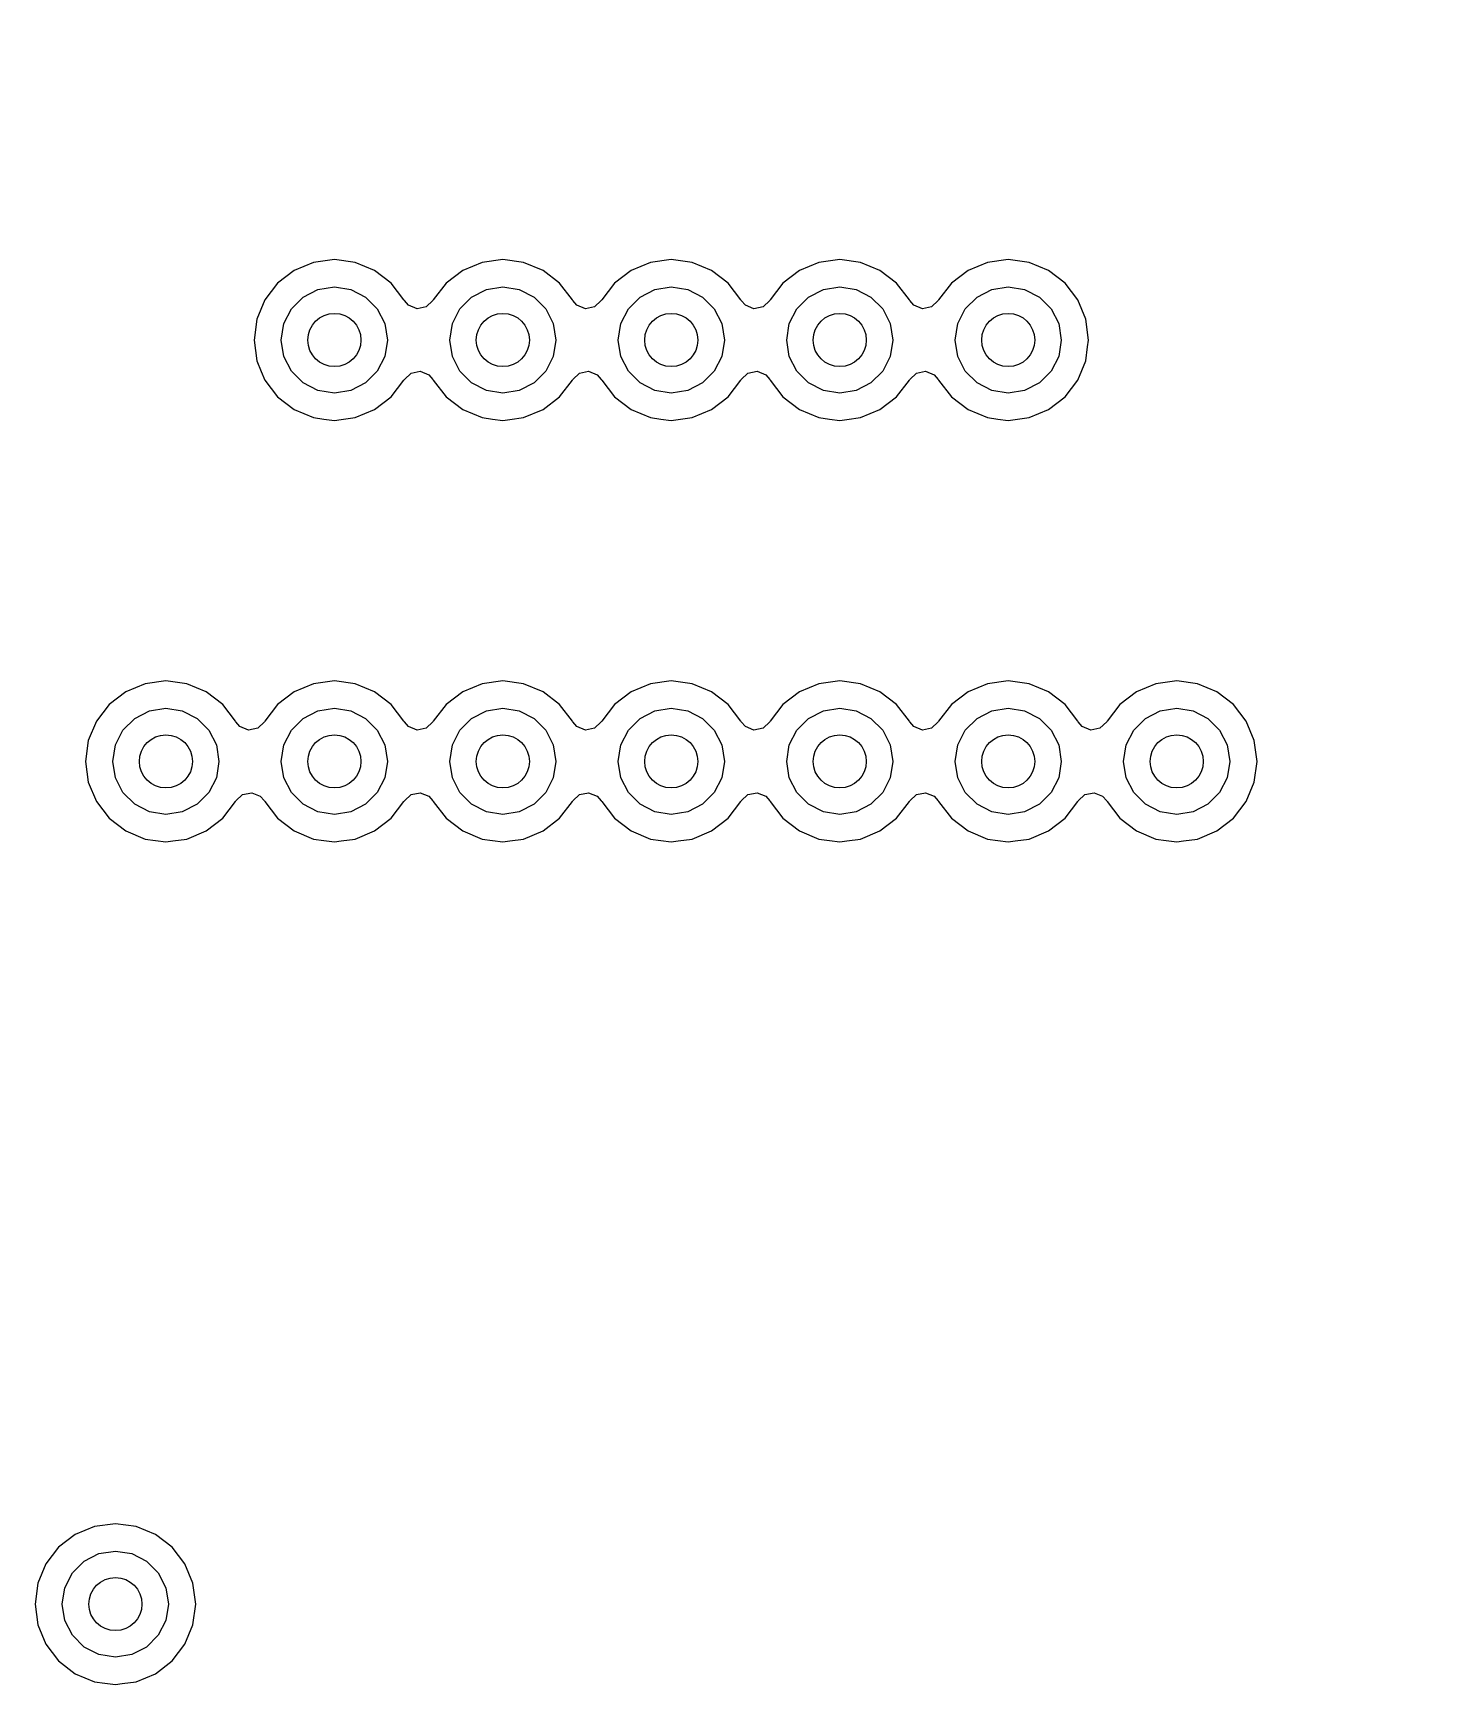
# Model space of a CAD drawing. Extents: x 116 to 183, y -128 to -37.6.
# Drawn here: x 138.44 to 148.98, y -63.24 to -50.77 of the extents above; entities that cross this region are included whole.
import ezdxf

# ---------------------------------------------------------------- set-up
doc = ezdxf.new("R2010")
doc.units = 0
doc.layers.add('BLACK', color=7, linetype='CONTINUOUS')

msp = doc.modelspace()

# ---------------------------------------------------------------- linework, layer by layer
at = {"layer": 'BLACK', "linetype": 'CONTINUOUS'}
for p, q in [((140.41316, -52.561463), (140.287718, -52.657718)), ((140.559237, -52.500956), (140.41316, -52.561463)), ((140.559239, -52.500955), (140.559237, -52.500956)), ((140.715999, -52.480318), (140.559239, -52.500955)), ((140.716001, -52.480318), (140.715999, -52.480318)), ((140.87276, -52.500955), (140.716001, -52.480318)), ((140.872762, -52.500956), (140.87276, -52.500955)), ((141.018841, -52.561464), (140.872762, -52.500956)), ((141.144282, -52.657718), (141.018841, -52.561464)), ((141.68316, -52.561463), (141.557718, -52.657718)), ((141.829237, -52.500956), (141.68316, -52.561463)), ((141.829239, -52.500955), (141.829237, -52.500956)), ((141.985999, -52.480318), (141.829239, -52.500955)), ((141.986001, -52.480318), (141.985999, -52.480318)), ((142.14276, -52.500955), (141.986001, -52.480318)), ((142.142762, -52.500956), (142.14276, -52.500955)), ((142.288841, -52.561464), (142.142762, -52.500956)), ((142.414282, -52.657718), (142.288841, -52.561464)), ((142.95316, -52.561463), (142.827718, -52.657718)), ((143.099237, -52.500956), (142.95316, -52.561463)), ((143.099239, -52.500955), (143.099237, -52.500956)), ((143.255999, -52.480318), (143.099239, -52.500955)), ((143.256001, -52.480318), (143.255999, -52.480318)), ((143.41276, -52.500955), (143.256001, -52.480318)), ((143.412762, -52.500956), (143.41276, -52.500955)), ((143.558841, -52.561464), (143.412762, -52.500956)), ((143.684282, -52.657718), (143.558841, -52.561464)), ((144.22316, -52.561463), (144.097718, -52.657718)), ((144.369237, -52.500956), (144.22316, -52.561463)), ((144.369239, -52.500955), (144.369237, -52.500956)), ((144.525999, -52.480318), (144.369239, -52.500955)), ((144.526001, -52.480318), (144.525999, -52.480318)), ((144.68276, -52.500955), (144.526001, -52.480318)), ((144.682762, -52.500956), (144.68276, -52.500955)), ((144.828841, -52.561464), (144.682762, -52.500956)), ((144.954282, -52.657718), (144.828841, -52.561464)), ((145.49316, -52.561463), (145.367718, -52.657718)), ((145.639237, -52.500956), (145.49316, -52.561463)), ((145.639239, -52.500955), (145.639237, -52.500956)), ((145.795999, -52.480318), (145.639239, -52.500955)), ((145.796001, -52.480318), (145.795999, -52.480318)), ((145.95276, -52.500955), (145.796001, -52.480318)), ((145.952762, -52.500956), (145.95276, -52.500955)), ((146.098841, -52.561464), (145.952762, -52.500956)), ((146.224282, -52.657718), (146.098841, -52.561464)), ((140.287718, -52.657718), (140.191463, -52.78316)), ((140.480886, -52.762393), (140.592393, -52.705577)), ((140.592393, -52.705577), (140.716, -52.686)), ((140.716, -52.686), (140.839607, -52.705577)), ((140.839607, -52.705577), (140.951114, -52.762393)), ((141.240536, -52.783159), (141.144282, -52.657718)), ((141.557718, -52.657718), (141.461458, -52.783166)), ((141.750886, -52.762393), (141.862393, -52.705577)), ((141.862393, -52.705577), (141.986, -52.686)), ((141.986, -52.686), (142.109607, -52.705577)), ((142.109607, -52.705577), (142.221114, -52.762393)), ((142.510536, -52.783159), (142.414282, -52.657718)), ((142.827718, -52.657718), (142.731458, -52.783166)), ((143.020886, -52.762393), (143.132393, -52.705577)), ((143.132393, -52.705577), (143.256, -52.686)), ((143.256, -52.686), (143.379607, -52.705577)), ((143.379607, -52.705577), (143.491114, -52.762393)), ((143.780536, -52.783159), (143.684282, -52.657718)), ((144.097718, -52.657718), (144.001458, -52.783166)), ((144.290886, -52.762393), (144.402393, -52.705577)), ((144.402393, -52.705577), (144.526, -52.686)), ((144.526, -52.686), (144.649607, -52.705577)), ((144.649607, -52.705577), (144.761114, -52.762393)), ((145.050536, -52.783159), (144.954282, -52.657718)), ((145.367718, -52.657718), (145.271458, -52.783166)), ((145.560886, -52.762393), (145.672393, -52.705577)), ((145.672393, -52.705577), (145.796, -52.686)), ((145.796, -52.686), (145.919607, -52.705577)), ((145.919607, -52.705577), (146.031114, -52.762393)), ((146.320536, -52.783159), (146.224282, -52.657718)), ((140.191463, -52.78316), (140.130956, -52.929237)), ((140.392393, -52.850886), (140.480886, -52.762393)), ((140.951114, -52.762393), (141.039607, -52.850886)), ((141.240541, -52.783166), (141.240536, -52.783159)), ((141.243613, -52.788487), (141.240541, -52.783166)), ((141.274349, -52.823959), (141.243613, -52.788487)), ((141.339214, -52.849927), (141.274349, -52.823959)), ((141.407821, -52.836703), (141.339214, -52.849927)), ((141.458387, -52.788487), (141.407821, -52.836703)), ((141.461458, -52.783166), (141.458387, -52.788487)), ((141.662393, -52.850886), (141.750886, -52.762393)), ((142.221114, -52.762393), (142.309607, -52.850886)), ((142.510541, -52.783166), (142.510536, -52.783159)), ((142.513613, -52.788487), (142.510541, -52.783166)), ((142.544349, -52.823959), (142.513613, -52.788487)), ((142.609214, -52.849927), (142.544349, -52.823959)), ((142.677821, -52.836703), (142.609214, -52.849927)), ((142.728387, -52.788487), (142.677821, -52.836703)), ((142.731458, -52.783166), (142.728387, -52.788487)), ((142.932393, -52.850886), (143.020886, -52.762393)), ((143.491114, -52.762393), (143.579607, -52.850886)), ((143.780541, -52.783166), (143.780536, -52.783159)), ((143.783613, -52.788487), (143.780541, -52.783166)), ((143.814349, -52.823959), (143.783613, -52.788487)), ((143.879214, -52.849927), (143.814349, -52.823959)), ((143.947821, -52.836703), (143.879214, -52.849927)), ((143.998387, -52.788487), (143.947821, -52.836703)), ((144.001458, -52.783166), (143.998387, -52.788487)), ((144.202393, -52.850886), (144.290886, -52.762393)), ((144.761114, -52.762393), (144.849607, -52.850886)), ((145.050541, -52.783166), (145.050536, -52.783159)), ((145.053613, -52.788487), (145.050541, -52.783166)), ((145.084349, -52.823959), (145.053613, -52.788487)), ((145.149214, -52.849927), (145.084349, -52.823959)), ((145.217821, -52.836703), (145.149214, -52.849927)), ((145.268387, -52.788487), (145.217821, -52.836703)), ((145.271458, -52.783166), (145.268387, -52.788487)), ((145.472393, -52.850886), (145.560886, -52.762393)), ((146.031114, -52.762393), (146.119607, -52.850886)), ((146.381044, -52.929238), (146.320536, -52.783159)), ((140.130955, -52.929239), (140.110318, -53.085998)), ((140.130956, -52.929237), (140.130955, -52.929239)), ((140.316, -53.086), (140.335577, -52.962393)), ((140.335577, -52.962393), (140.392393, -52.850886)), ((141.039607, -52.850886), (141.096423, -52.962393)), ((141.096423, -52.962393), (141.116, -53.086)), ((141.586, -53.086), (141.605577, -52.962393)), ((141.605577, -52.962393), (141.662393, -52.850886)), ((142.309607, -52.850886), (142.366423, -52.962393)), ((142.366423, -52.962393), (142.386, -53.086)), ((142.856, -53.086), (142.875577, -52.962393)), ((142.875577, -52.962393), (142.932393, -52.850886)), ((143.579607, -52.850886), (143.636423, -52.962393)), ((143.636423, -52.962393), (143.656, -53.086)), ((144.126, -53.086), (144.145577, -52.962393)), ((144.145577, -52.962393), (144.202393, -52.850886)), ((144.849607, -52.850886), (144.906423, -52.962393)), ((144.906423, -52.962393), (144.926, -53.086)), ((145.396, -53.086), (145.415577, -52.962393)), ((145.415577, -52.962393), (145.472393, -52.850886)), ((146.119607, -52.850886), (146.176423, -52.962393)), ((146.176423, -52.962393), (146.196, -53.086)), ((146.381044, -52.929239), (146.381044, -52.929238)), ((146.401682, -53.085998), (146.381044, -52.929239)), ((140.110318, -53.085998), (140.110318, -53.086001)), ((140.110318, -53.086001), (140.130955, -53.24276)), ((140.335577, -53.209607), (140.316, -53.086)), ((141.116, -53.086), (141.096423, -53.209607)), ((141.605577, -53.209607), (141.586, -53.086)), ((142.386, -53.086), (142.366423, -53.209607)), ((142.875577, -53.209607), (142.856, -53.086)), ((143.656, -53.086), (143.636423, -53.209607)), ((144.145577, -53.209607), (144.126, -53.086)), ((144.926, -53.086), (144.906423, -53.209607)), ((145.415577, -53.209607), (145.396, -53.086)), ((146.196, -53.086), (146.176423, -53.209607)), ((146.394926, -53.137317), (146.401682, -53.086001)), ((146.401682, -53.086001), (146.401682, -53.085998)), ((140.392393, -53.321114), (140.335577, -53.209607)), ((141.096423, -53.209607), (141.039607, -53.321114)), ((141.662393, -53.321114), (141.605577, -53.209607)), ((142.366423, -53.209607), (142.309607, -53.321114)), ((142.932393, -53.321114), (142.875577, -53.209607)), ((143.636423, -53.209607), (143.579607, -53.321114)), ((144.202393, -53.321114), (144.145577, -53.209607)), ((144.906423, -53.209607), (144.849607, -53.321114)), ((145.472393, -53.321114), (145.415577, -53.209607)), ((146.176423, -53.209607), (146.119607, -53.321114)), ((146.381044, -53.242762), (146.394926, -53.137317)), ((140.130955, -53.24276), (140.130956, -53.242762)), ((140.130956, -53.242762), (140.164383, -53.323463)), ((140.164383, -53.323463), (140.191464, -53.388841)), ((140.480886, -53.409607), (140.392393, -53.321114)), ((141.039607, -53.321114), (140.951114, -53.409607)), ((141.24361, -53.383515), (141.294175, -53.335298)), ((141.294175, -53.335298), (141.362782, -53.322072)), ((141.362782, -53.322072), (141.427648, -53.348037)), ((141.750886, -53.409607), (141.662393, -53.321114)), ((142.309607, -53.321114), (142.221114, -53.409607)), ((142.51361, -53.383515), (142.564175, -53.335298)), ((142.564175, -53.335298), (142.632782, -53.322072)), ((142.632782, -53.322072), (142.697648, -53.348037)), ((143.020886, -53.409607), (142.932393, -53.321114)), ((143.579607, -53.321114), (143.491114, -53.409607)), ((143.78361, -53.383515), (143.834175, -53.335298)), ((143.834175, -53.335298), (143.902782, -53.322072)), ((143.902782, -53.322072), (143.967648, -53.348037)), ((144.290886, -53.409607), (144.202393, -53.321114)), ((144.849607, -53.321114), (144.761114, -53.409607)), ((145.05361, -53.383515), (145.104175, -53.335298)), ((145.104175, -53.335298), (145.172782, -53.322072)), ((145.172782, -53.322072), (145.237648, -53.348037)), ((145.560886, -53.409607), (145.472393, -53.321114)), ((146.119607, -53.321114), (146.031114, -53.409607)), ((146.320536, -53.388841), (146.381044, -53.242762)), ((140.191464, -53.388841), (140.287718, -53.514282)), ((140.592393, -53.466423), (140.480886, -53.409607)), ((140.951114, -53.409607), (140.839607, -53.466423)), ((141.144282, -53.514282), (141.240536, -53.388841)), ((141.240536, -53.388841), (141.240541, -53.388828)), ((141.240541, -53.388828), (141.24361, -53.383515)), ((141.427648, -53.348037), (141.45839, -53.383515)), ((141.45839, -53.383515), (141.461461, -53.388834)), ((141.461461, -53.388834), (141.461464, -53.388841)), ((141.461464, -53.388841), (141.557718, -53.514282)), ((141.862393, -53.466423), (141.750886, -53.409607)), ((142.221114, -53.409607), (142.109607, -53.466423)), ((142.414282, -53.514282), (142.510536, -53.388841)), ((142.510536, -53.388841), (142.510541, -53.388828)), ((142.510541, -53.388828), (142.51361, -53.383515)), ((142.697648, -53.348037), (142.72839, -53.383515)), ((142.72839, -53.383515), (142.731461, -53.388834)), ((142.731461, -53.388834), (142.731464, -53.388841)), ((142.731464, -53.388841), (142.827718, -53.514282)), ((143.132393, -53.466423), (143.020886, -53.409607)), ((143.491114, -53.409607), (143.379607, -53.466423)), ((143.684282, -53.514282), (143.780536, -53.388841)), ((143.780536, -53.388841), (143.780541, -53.388828)), ((143.780541, -53.388828), (143.78361, -53.383515)), ((143.967648, -53.348037), (143.99839, -53.383515)), ((143.99839, -53.383515), (144.001461, -53.388834)), ((144.001461, -53.388834), (144.001464, -53.388841)), ((144.001464, -53.388841), (144.097718, -53.514282)), ((144.402393, -53.466423), (144.290886, -53.409607)), ((144.761114, -53.409607), (144.649607, -53.466423)), ((144.954282, -53.514282), (145.050536, -53.388841)), ((145.050536, -53.388841), (145.050541, -53.388828)), ((145.050541, -53.388828), (145.05361, -53.383515)), ((145.237648, -53.348037), (145.26839, -53.383515)), ((145.26839, -53.383515), (145.271461, -53.388834)), ((145.271461, -53.388834), (145.271464, -53.388841)), ((145.271464, -53.388841), (145.367718, -53.514282)), ((145.672393, -53.466423), (145.560886, -53.409607)), ((146.031114, -53.409607), (145.919607, -53.466423)), ((146.224282, -53.514282), (146.320536, -53.388841)), ((140.287718, -53.514282), (140.413159, -53.610536)), ((140.716, -53.486), (140.592393, -53.466423)), ((140.839607, -53.466423), (140.716, -53.486)), ((141.018841, -53.610536), (141.144282, -53.514282)), ((141.557718, -53.514282), (141.683159, -53.610536)), ((141.986, -53.486), (141.862393, -53.466423)), ((142.109607, -53.466423), (141.986, -53.486)), ((142.288841, -53.610536), (142.414282, -53.514282)), ((142.827718, -53.514282), (142.953159, -53.610536)), ((143.256, -53.486), (143.132393, -53.466423)), ((143.379607, -53.466423), (143.256, -53.486)), ((143.558841, -53.610536), (143.684282, -53.514282)), ((144.097718, -53.514282), (144.223159, -53.610536)), ((144.526, -53.486), (144.402393, -53.466423)), ((144.649607, -53.466423), (144.526, -53.486)), ((144.828841, -53.610536), (144.954282, -53.514282)), ((145.367718, -53.514282), (145.493159, -53.610536)), ((145.796, -53.486), (145.672393, -53.466423)), ((145.919607, -53.466423), (145.796, -53.486)), ((146.098841, -53.610536), (146.224282, -53.514282)), ((140.413159, -53.610536), (140.559238, -53.671044)), ((140.559238, -53.671044), (140.637619, -53.681363)), ((140.637619, -53.681363), (140.715999, -53.691682)), ((140.715999, -53.691682), (140.716, -53.691682)), ((140.716, -53.691682), (140.716001, -53.691682)), ((140.716001, -53.691682), (140.768254, -53.684802)), ((140.768254, -53.684802), (140.872762, -53.671044)), ((140.872762, -53.671044), (141.018841, -53.610536)), ((141.683159, -53.610536), (141.829238, -53.671044)), ((141.829238, -53.671044), (141.907619, -53.681363)), ((141.907619, -53.681363), (141.985999, -53.691682)), ((141.985999, -53.691682), (141.986, -53.691682)), ((141.986, -53.691682), (141.986001, -53.691682)), ((141.986001, -53.691682), (142.038254, -53.684802)), ((142.038254, -53.684802), (142.142762, -53.671044)), ((142.142762, -53.671044), (142.288841, -53.610536)), ((142.953159, -53.610536), (143.099238, -53.671044)), ((143.099238, -53.671044), (143.177619, -53.681363)), ((143.177619, -53.681363), (143.255999, -53.691682)), ((143.255999, -53.691682), (143.256, -53.691682)), ((143.256, -53.691682), (143.256001, -53.691682)), ((143.256001, -53.691682), (143.308254, -53.684802)), ((143.308254, -53.684802), (143.412762, -53.671044)), ((143.412762, -53.671044), (143.558841, -53.610536)), ((144.223159, -53.610536), (144.369238, -53.671044)), ((144.369238, -53.671044), (144.447619, -53.681363)), ((144.447619, -53.681363), (144.525999, -53.691682)), ((144.525999, -53.691682), (144.526, -53.691682)), ((144.526, -53.691682), (144.526001, -53.691682)), ((144.526001, -53.691682), (144.578254, -53.684802)), ((144.578254, -53.684802), (144.682762, -53.671044)), ((144.682762, -53.671044), (144.828841, -53.610536)), ((145.493159, -53.610536), (145.639238, -53.671044)), ((145.639238, -53.671044), (145.717619, -53.681363)), ((145.717619, -53.681363), (145.795999, -53.691682)), ((145.795999, -53.691682), (145.796, -53.691682)), ((145.796, -53.691682), (145.796001, -53.691682)), ((145.796001, -53.691682), (145.848254, -53.684802)), ((145.848254, -53.684802), (145.952762, -53.671044)), ((145.952762, -53.671044), (146.098841, -53.610536)), ((139.289237, -55.675956), (139.14316, -55.736463)), ((139.289239, -55.675955), (139.289237, -55.675956)), ((139.445999, -55.655318), (139.289239, -55.675955)), ((139.446001, -55.655318), (139.445999, -55.655318)), ((139.60276, -55.675955), (139.446001, -55.655318)), ((139.602762, -55.675956), (139.60276, -55.675955)), ((139.748841, -55.736464), (139.602762, -55.675956)), ((140.559237, -55.675956), (140.41316, -55.736463)), ((140.559239, -55.675955), (140.559237, -55.675956)), ((140.715999, -55.655318), (140.559239, -55.675955)), ((140.716001, -55.655318), (140.715999, -55.655318)), ((140.87276, -55.675955), (140.716001, -55.655318)), ((140.872762, -55.675956), (140.87276, -55.675955)), ((141.018841, -55.736464), (140.872762, -55.675956)), ((141.829237, -55.675956), (141.68316, -55.736463)), ((141.829239, -55.675955), (141.829237, -55.675956)), ((141.985999, -55.655318), (141.829239, -55.675955)), ((141.986001, -55.655318), (141.985999, -55.655318)), ((142.14276, -55.675955), (141.986001, -55.655318)), ((142.142762, -55.675956), (142.14276, -55.675955)), ((142.288841, -55.736464), (142.142762, -55.675956)), ((143.099237, -55.675956), (142.95316, -55.736463)), ((143.099239, -55.675955), (143.099237, -55.675956)), ((143.255999, -55.655318), (143.099239, -55.675955)), ((143.256001, -55.655318), (143.255999, -55.655318)), ((143.41276, -55.675955), (143.256001, -55.655318)), ((143.412762, -55.675956), (143.41276, -55.675955)), ((143.558841, -55.736464), (143.412762, -55.675956)), ((144.369237, -55.675956), (144.22316, -55.736463)), ((144.369239, -55.675955), (144.369237, -55.675956)), ((144.525999, -55.655318), (144.369239, -55.675955)), ((144.526001, -55.655318), (144.525999, -55.655318)), ((144.68276, -55.675955), (144.526001, -55.655318)), ((144.682762, -55.675956), (144.68276, -55.675955)), ((144.828841, -55.736464), (144.682762, -55.675956)), ((145.639237, -55.675956), (145.49316, -55.736463)), ((145.639239, -55.675955), (145.639237, -55.675956)), ((145.795999, -55.655318), (145.639239, -55.675955)), ((145.796001, -55.655318), (145.795999, -55.655318)), ((145.95276, -55.675955), (145.796001, -55.655318)), ((145.952762, -55.675956), (145.95276, -55.675955)), ((146.098841, -55.736464), (145.952762, -55.675956)), ((146.909237, -55.675956), (146.76316, -55.736463)), ((146.909239, -55.675955), (146.909237, -55.675956)), ((147.065999, -55.655318), (146.909239, -55.675955)), ((147.066001, -55.655318), (147.065999, -55.655318)), ((147.22276, -55.675955), (147.066001, -55.655318)), ((147.222762, -55.675956), (147.22276, -55.675955)), ((147.368841, -55.736464), (147.222762, -55.675956)), ((139.14316, -55.736463), (139.017718, -55.832718)), ((139.874282, -55.832718), (139.748841, -55.736464)), ((140.41316, -55.736463), (140.287718, -55.832718)), ((141.144282, -55.832718), (141.018841, -55.736464)), ((141.68316, -55.736463), (141.557718, -55.832718)), ((142.414282, -55.832718), (142.288841, -55.736464)), ((142.95316, -55.736463), (142.827718, -55.832718)), ((143.684282, -55.832718), (143.558841, -55.736464)), ((144.22316, -55.736463), (144.097718, -55.832718)), ((144.954282, -55.832718), (144.828841, -55.736464)), ((145.49316, -55.736463), (145.367718, -55.832718)), ((146.224282, -55.832718), (146.098841, -55.736464)), ((146.76316, -55.736463), (146.637718, -55.832718)), ((147.494282, -55.832718), (147.368841, -55.736464)), ((139.017718, -55.832718), (138.921463, -55.95816)), ((139.122393, -56.025886), (139.210886, -55.937393)), ((139.210886, -55.937393), (139.322393, -55.880577)), ((139.322393, -55.880577), (139.446, -55.861)), ((139.446, -55.861), (139.569607, -55.880577)), ((139.569607, -55.880577), (139.681114, -55.937393)), ((139.681114, -55.937393), (139.769607, -56.025886)), ((139.970536, -55.958159), (139.874282, -55.832718)), ((140.287718, -55.832718), (140.191458, -55.958166)), ((140.392393, -56.025886), (140.480886, -55.937393)), ((140.480886, -55.937393), (140.592393, -55.880577)), ((140.592393, -55.880577), (140.716, -55.861)), ((140.716, -55.861), (140.839607, -55.880577)), ((140.839607, -55.880577), (140.951114, -55.937393)), ((140.951114, -55.937393), (141.039607, -56.025886)), ((141.240536, -55.958159), (141.144282, -55.832718)), ((141.557718, -55.832718), (141.461458, -55.958166)), ((141.662393, -56.025886), (141.750886, -55.937393)), ((141.750886, -55.937393), (141.862393, -55.880577)), ((141.862393, -55.880577), (141.986, -55.861)), ((141.986, -55.861), (142.109607, -55.880577)), ((142.109607, -55.880577), (142.221114, -55.937393)), ((142.221114, -55.937393), (142.309607, -56.025886)), ((142.510536, -55.958159), (142.414282, -55.832718)), ((142.827718, -55.832718), (142.731458, -55.958166)), ((142.932393, -56.025886), (143.020886, -55.937393)), ((143.020886, -55.937393), (143.132393, -55.880577)), ((143.132393, -55.880577), (143.256, -55.861)), ((143.256, -55.861), (143.379607, -55.880577)), ((143.379607, -55.880577), (143.491114, -55.937393)), ((143.491114, -55.937393), (143.579607, -56.025886)), ((143.780536, -55.958159), (143.684282, -55.832718)), ((144.097718, -55.832718), (144.001458, -55.958166)), ((144.202393, -56.025886), (144.290886, -55.937393)), ((144.290886, -55.937393), (144.402393, -55.880577)), ((144.402393, -55.880577), (144.526, -55.861)), ((144.526, -55.861), (144.649607, -55.880577)), ((144.649607, -55.880577), (144.761114, -55.937393)), ((144.761114, -55.937393), (144.849607, -56.025886)), ((145.050536, -55.958159), (144.954282, -55.832718)), ((145.367718, -55.832718), (145.271458, -55.958166)), ((145.472393, -56.025886), (145.560886, -55.937393)), ((145.560886, -55.937393), (145.672393, -55.880577)), ((145.672393, -55.880577), (145.796, -55.861)), ((145.796, -55.861), (145.919607, -55.880577)), ((145.919607, -55.880577), (146.031114, -55.937393)), ((146.031114, -55.937393), (146.119607, -56.025886)), ((146.320536, -55.958159), (146.224282, -55.832718)), ((146.637718, -55.832718), (146.541458, -55.958166)), ((146.742393, -56.025886), (146.830886, -55.937393)), ((146.830886, -55.937393), (146.942393, -55.880577)), ((146.942393, -55.880577), (147.066, -55.861)), ((147.066, -55.861), (147.189607, -55.880577)), ((147.189607, -55.880577), (147.301114, -55.937393)), ((147.301114, -55.937393), (147.389607, -56.025886)), ((147.590536, -55.958159), (147.494282, -55.832718)), ((138.921463, -55.95816), (138.860956, -56.104237)), ((139.065577, -56.137393), (139.122393, -56.025886)), ((139.769607, -56.025886), (139.826423, -56.137393)), ((139.970541, -55.958166), (139.970536, -55.958159)), ((139.973613, -55.963487), (139.970541, -55.958166)), ((140.004349, -55.998959), (139.973613, -55.963487)), ((140.069214, -56.024927), (140.004349, -55.998959)), ((140.137821, -56.011703), (140.069214, -56.024927)), ((140.188387, -55.963487), (140.137821, -56.011703)), ((140.191458, -55.958166), (140.188387, -55.963487)), ((140.335577, -56.137393), (140.392393, -56.025886)), ((141.039607, -56.025886), (141.096423, -56.137393)), ((141.240541, -55.958166), (141.240536, -55.958159)), ((141.243613, -55.963487), (141.240541, -55.958166)), ((141.274349, -55.998959), (141.243613, -55.963487)), ((141.339214, -56.024927), (141.274349, -55.998959)), ((141.407821, -56.011703), (141.339214, -56.024927)), ((141.458387, -55.963487), (141.407821, -56.011703)), ((141.461458, -55.958166), (141.458387, -55.963487)), ((141.605577, -56.137393), (141.662393, -56.025886)), ((142.309607, -56.025886), (142.366423, -56.137393)), ((142.510541, -55.958166), (142.510536, -55.958159)), ((142.513613, -55.963487), (142.510541, -55.958166)), ((142.544349, -55.998959), (142.513613, -55.963487)), ((142.609214, -56.024927), (142.544349, -55.998959)), ((142.677821, -56.011703), (142.609214, -56.024927)), ((142.728387, -55.963487), (142.677821, -56.011703)), ((142.731458, -55.958166), (142.728387, -55.963487)), ((142.875577, -56.137393), (142.932393, -56.025886)), ((143.579607, -56.025886), (143.636423, -56.137393)), ((143.780541, -55.958166), (143.780536, -55.958159)), ((143.783613, -55.963487), (143.780541, -55.958166)), ((143.814349, -55.998959), (143.783613, -55.963487)), ((143.879214, -56.024927), (143.814349, -55.998959)), ((143.947821, -56.011703), (143.879214, -56.024927)), ((143.998387, -55.963487), (143.947821, -56.011703)), ((144.001458, -55.958166), (143.998387, -55.963487)), ((144.145577, -56.137393), (144.202393, -56.025886)), ((144.849607, -56.025886), (144.906423, -56.137393)), ((145.050541, -55.958166), (145.050536, -55.958159)), ((145.053613, -55.963487), (145.050541, -55.958166)), ((145.084349, -55.998959), (145.053613, -55.963487)), ((145.149214, -56.024927), (145.084349, -55.998959)), ((145.217821, -56.011703), (145.149214, -56.024927)), ((145.268387, -55.963487), (145.217821, -56.011703)), ((145.271458, -55.958166), (145.268387, -55.963487)), ((145.415577, -56.137393), (145.472393, -56.025886)), ((146.119607, -56.025886), (146.176423, -56.137393)), ((146.320541, -55.958166), (146.320536, -55.958159)), ((146.323613, -55.963487), (146.320541, -55.958166)), ((146.354349, -55.998959), (146.323613, -55.963487)), ((146.419214, -56.024927), (146.354349, -55.998959)), ((146.487821, -56.011703), (146.419214, -56.024927)), ((146.538387, -55.963487), (146.487821, -56.011703)), ((146.541458, -55.958166), (146.538387, -55.963487)), ((146.685577, -56.137393), (146.742393, -56.025886)), ((147.389607, -56.025886), (147.446423, -56.137393)), ((147.651044, -56.104238), (147.590536, -55.958159)), ((138.860955, -56.104239), (138.840318, -56.260998)), ((138.860956, -56.104237), (138.860955, -56.104239)), ((139.046, -56.261), (139.065577, -56.137393)), ((139.826423, -56.137393), (139.846, -56.261)), ((140.316, -56.261), (140.335577, -56.137393)), ((141.096423, -56.137393), (141.116, -56.261)), ((141.586, -56.261), (141.605577, -56.137393)), ((142.366423, -56.137393), (142.386, -56.261)), ((142.856, -56.261), (142.875577, -56.137393)), ((143.636423, -56.137393), (143.656, -56.261)), ((144.126, -56.261), (144.145577, -56.137393)), ((144.906423, -56.137393), (144.926, -56.261)), ((145.396, -56.261), (145.415577, -56.137393)), ((146.176423, -56.137393), (146.196, -56.261)), ((146.666, -56.261), (146.685577, -56.137393)), ((147.446423, -56.137393), (147.466, -56.261)), ((147.671682, -56.261), (147.651044, -56.104238)), ((138.840318, -56.260998), (138.840318, -56.261001)), ((138.840318, -56.261001), (138.860955, -56.41776)), ((139.065577, -56.384607), (139.046, -56.261)), ((139.846, -56.261), (139.826423, -56.384607)), ((140.335577, -56.384607), (140.316, -56.261)), ((141.116, -56.261), (141.096423, -56.384607)), ((141.605577, -56.384607), (141.586, -56.261)), ((142.386, -56.261), (142.366423, -56.384607)), ((142.875577, -56.384607), (142.856, -56.261)), ((143.656, -56.261), (143.636423, -56.384607)), ((144.145577, -56.384607), (144.126, -56.261)), ((144.926, -56.261), (144.906423, -56.384607)), ((145.415577, -56.384607), (145.396, -56.261)), ((146.196, -56.261), (146.176423, -56.384607)), ((146.685577, -56.384607), (146.666, -56.261)), ((147.466, -56.261), (147.446423, -56.384607)), ((147.651044, -56.417762), (147.671682, -56.261)), ((138.860955, -56.41776), (138.860956, -56.417762)), ((138.860956, -56.417762), (138.921464, -56.563841)), ((139.122393, -56.496114), (139.065577, -56.384607)), ((139.826423, -56.384607), (139.769607, -56.496114)), ((140.392393, -56.496114), (140.335577, -56.384607)), ((141.096423, -56.384607), (141.039607, -56.496114)), ((141.662393, -56.496114), (141.605577, -56.384607)), ((142.366423, -56.384607), (142.309607, -56.496114)), ((142.932393, -56.496114), (142.875577, -56.384607)), ((143.636423, -56.384607), (143.579607, -56.496114)), ((144.202393, -56.496114), (144.145577, -56.384607)), ((144.906423, -56.384607), (144.849607, -56.496114)), ((145.472393, -56.496114), (145.415577, -56.384607)), ((146.176423, -56.384607), (146.119607, -56.496114)), ((146.742393, -56.496114), (146.685577, -56.384607)), ((147.446423, -56.384607), (147.389607, -56.496114)), ((147.590536, -56.563841), (147.651044, -56.417762)), ((138.921464, -56.563841), (139.017718, -56.689282)), ((139.210886, -56.584607), (139.122393, -56.496114)), ((139.769607, -56.496114), (139.681114, -56.584607)), ((139.874282, -56.689282), (139.970536, -56.563841)), ((139.970536, -56.563841), (139.970541, -56.563828)), ((139.970541, -56.563828), (139.97361, -56.558515)), ((139.97361, -56.558515), (140.024175, -56.510298)), ((140.024175, -56.510298), (140.092782, -56.497072)), ((140.092782, -56.497072), (140.157648, -56.523037)), ((140.157648, -56.523037), (140.18839, -56.558515)), ((140.18839, -56.558515), (140.191461, -56.563834)), ((140.191461, -56.563834), (140.191464, -56.563841)), ((140.191464, -56.563841), (140.287718, -56.689282)), ((140.480886, -56.584607), (140.392393, -56.496114)), ((141.039607, -56.496114), (140.951114, -56.584607)), ((141.144282, -56.689282), (141.240536, -56.563841)), ((141.240536, -56.563841), (141.240541, -56.563828)), ((141.240541, -56.563828), (141.24361, -56.558515)), ((141.24361, -56.558515), (141.294175, -56.510298)), ((141.294175, -56.510298), (141.362782, -56.497072)), ((141.362782, -56.497072), (141.427648, -56.523037)), ((141.427648, -56.523037), (141.45839, -56.558515)), ((141.45839, -56.558515), (141.461461, -56.563834)), ((141.461461, -56.563834), (141.461464, -56.563841)), ((141.461464, -56.563841), (141.557718, -56.689282)), ((141.750886, -56.584607), (141.662393, -56.496114)), ((142.309607, -56.496114), (142.221114, -56.584607)), ((142.414282, -56.689282), (142.510536, -56.563841)), ((142.510536, -56.563841), (142.510541, -56.563828)), ((142.510541, -56.563828), (142.51361, -56.558515)), ((142.51361, -56.558515), (142.564175, -56.510298)), ((142.564175, -56.510298), (142.632782, -56.497072)), ((142.632782, -56.497072), (142.697648, -56.523037)), ((142.697648, -56.523037), (142.72839, -56.558515)), ((142.72839, -56.558515), (142.731461, -56.563834)), ((142.731461, -56.563834), (142.731464, -56.563841)), ((142.731464, -56.563841), (142.827718, -56.689282)), ((143.020886, -56.584607), (142.932393, -56.496114)), ((143.579607, -56.496114), (143.491114, -56.584607)), ((143.684282, -56.689282), (143.780536, -56.563841)), ((143.780536, -56.563841), (143.780541, -56.563828)), ((143.780541, -56.563828), (143.78361, -56.558515)), ((143.78361, -56.558515), (143.834175, -56.510298)), ((143.834175, -56.510298), (143.902782, -56.497072)), ((143.902782, -56.497072), (143.967648, -56.523037)), ((143.967648, -56.523037), (143.99839, -56.558515)), ((143.99839, -56.558515), (144.001461, -56.563834)), ((144.001461, -56.563834), (144.001464, -56.563841)), ((144.001464, -56.563841), (144.097718, -56.689282)), ((144.290886, -56.584607), (144.202393, -56.496114)), ((144.849607, -56.496114), (144.761114, -56.584607)), ((144.954282, -56.689282), (145.050536, -56.563841)), ((145.050536, -56.563841), (145.050541, -56.563828)), ((145.050541, -56.563828), (145.05361, -56.558515)), ((145.05361, -56.558515), (145.104175, -56.510298)), ((145.104175, -56.510298), (145.172782, -56.497072)), ((145.172782, -56.497072), (145.237648, -56.523037)), ((145.237648, -56.523037), (145.26839, -56.558515)), ((145.26839, -56.558515), (145.271461, -56.563834)), ((145.271461, -56.563834), (145.271464, -56.563841)), ((145.271464, -56.563841), (145.367718, -56.689282)), ((145.560886, -56.584607), (145.472393, -56.496114)), ((146.119607, -56.496114), (146.031114, -56.584607)), ((146.224282, -56.689282), (146.320536, -56.563841)), ((146.320536, -56.563841), (146.320541, -56.563828)), ((146.320541, -56.563828), (146.32361, -56.558515)), ((146.32361, -56.558515), (146.374175, -56.510298)), ((146.374175, -56.510298), (146.442782, -56.497072)), ((146.442782, -56.497072), (146.507648, -56.523037)), ((146.507648, -56.523037), (146.53839, -56.558515)), ((146.53839, -56.558515), (146.541461, -56.563834)), ((146.541461, -56.563834), (146.541464, -56.563841)), ((146.541464, -56.563841), (146.637718, -56.689282)), ((146.830886, -56.584607), (146.742393, -56.496114)), ((147.389607, -56.496114), (147.301114, -56.584607)), ((147.494282, -56.689282), (147.590536, -56.563841)), ((139.017718, -56.689282), (139.143159, -56.785536)), ((139.322393, -56.641423), (139.210886, -56.584607)), ((139.446, -56.661), (139.322393, -56.641423)), ((139.569607, -56.641423), (139.446, -56.661)), ((139.681114, -56.584607), (139.569607, -56.641423)), ((139.748841, -56.785536), (139.874282, -56.689282)), ((140.287718, -56.689282), (140.413159, -56.785536)), ((140.592393, -56.641423), (140.480886, -56.584607)), ((140.716, -56.661), (140.592393, -56.641423)), ((140.839607, -56.641423), (140.716, -56.661)), ((140.951114, -56.584607), (140.839607, -56.641423)), ((141.018841, -56.785536), (141.144282, -56.689282)), ((141.557718, -56.689282), (141.683159, -56.785536)), ((141.862393, -56.641423), (141.750886, -56.584607)), ((141.986, -56.661), (141.862393, -56.641423)), ((142.109607, -56.641423), (141.986, -56.661)), ((142.221114, -56.584607), (142.109607, -56.641423)), ((142.288841, -56.785536), (142.414282, -56.689282)), ((142.827718, -56.689282), (142.953159, -56.785536)), ((143.132393, -56.641423), (143.020886, -56.584607)), ((143.256, -56.661), (143.132393, -56.641423)), ((143.379607, -56.641423), (143.256, -56.661)), ((143.491114, -56.584607), (143.379607, -56.641423)), ((143.558841, -56.785536), (143.684282, -56.689282)), ((144.097718, -56.689282), (144.223159, -56.785536)), ((144.402393, -56.641423), (144.290886, -56.584607)), ((144.526, -56.661), (144.402393, -56.641423)), ((144.649607, -56.641423), (144.526, -56.661)), ((144.761114, -56.584607), (144.649607, -56.641423)), ((144.828841, -56.785536), (144.954282, -56.689282)), ((145.367718, -56.689282), (145.493159, -56.785536)), ((145.672393, -56.641423), (145.560886, -56.584607)), ((145.796, -56.661), (145.672393, -56.641423)), ((145.919607, -56.641423), (145.796, -56.661)), ((146.031114, -56.584607), (145.919607, -56.641423)), ((146.098841, -56.785536), (146.224282, -56.689282)), ((146.637718, -56.689282), (146.763159, -56.785536)), ((146.942393, -56.641423), (146.830886, -56.584607)), ((147.066, -56.661), (146.942393, -56.641423)), ((147.189607, -56.641423), (147.066, -56.661)), ((147.301114, -56.584607), (147.189607, -56.641423)), ((147.368841, -56.785536), (147.494282, -56.689282)), ((139.143159, -56.785536), (139.289238, -56.846044)), ((139.602762, -56.846044), (139.748841, -56.785536)), ((140.413159, -56.785536), (140.559238, -56.846044)), ((140.872762, -56.846044), (141.018841, -56.785536)), ((141.683159, -56.785536), (141.829238, -56.846044)), ((142.142762, -56.846044), (142.288841, -56.785536)), ((142.953159, -56.785536), (143.099238, -56.846044)), ((143.412762, -56.846044), (143.558841, -56.785536)), ((144.223159, -56.785536), (144.369238, -56.846044)), ((144.682762, -56.846044), (144.828841, -56.785536)), ((145.493159, -56.785536), (145.639238, -56.846044)), ((145.952762, -56.846044), (146.098841, -56.785536)), ((146.763159, -56.785536), (146.909238, -56.846044)), ((147.222762, -56.846044), (147.368841, -56.785536)), ((139.289238, -56.846044), (139.367619, -56.856363)), ((139.367619, -56.856363), (139.445999, -56.866682)), ((139.445999, -56.866682), (139.446, -56.866682)), ((139.446, -56.866682), (139.446001, -56.866682)), ((139.446001, -56.866682), (139.498254, -56.859802)), ((139.498254, -56.859802), (139.602762, -56.846044)), ((140.559238, -56.846044), (140.637619, -56.856363)), ((140.637619, -56.856363), (140.715999, -56.866682)), ((140.715999, -56.866682), (140.716, -56.866682)), ((140.716, -56.866682), (140.716001, -56.866682)), ((140.716001, -56.866682), (140.768254, -56.859802)), ((140.768254, -56.859802), (140.872762, -56.846044)), ((141.829238, -56.846044), (141.907619, -56.856363)), ((141.907619, -56.856363), (141.985999, -56.866682)), ((141.985999, -56.866682), (141.986, -56.866682)), ((141.986, -56.866682), (141.986001, -56.866682)), ((141.986001, -56.866682), (142.038254, -56.859802)), ((142.038254, -56.859802), (142.142762, -56.846044)), ((143.099238, -56.846044), (143.177619, -56.856363)), ((143.177619, -56.856363), (143.255999, -56.866682)), ((143.255999, -56.866682), (143.256, -56.866682)), ((143.256, -56.866682), (143.256001, -56.866682)), ((143.256001, -56.866682), (143.308254, -56.859802)), ((143.308254, -56.859802), (143.412762, -56.846044)), ((144.369238, -56.846044), (144.447619, -56.856363)), ((144.447619, -56.856363), (144.525999, -56.866682)), ((144.525999, -56.866682), (144.526, -56.866682)), ((144.526, -56.866682), (144.526001, -56.866682)), ((144.526001, -56.866682), (144.578254, -56.859802)), ((144.578254, -56.859802), (144.682762, -56.846044)), ((145.639238, -56.846044), (145.717619, -56.856363)), ((145.717619, -56.856363), (145.795999, -56.866682)), ((145.795999, -56.866682), (145.796, -56.866682)), ((145.796, -56.866682), (145.796001, -56.866682)), ((145.796001, -56.866682), (145.848254, -56.859802)), ((145.848254, -56.859802), (145.952762, -56.846044)), ((146.909238, -56.846044), (146.987619, -56.856363)), ((146.987619, -56.856363), (147.065999, -56.866682)), ((147.065999, -56.866682), (147.066, -56.866682)), ((147.066, -56.866682), (147.066001, -56.866682)), ((147.066001, -56.866682), (147.118254, -56.859802)), ((147.118254, -56.859802), (147.222762, -56.846044)), ((138.908237, -62.025956), (138.76216, -62.086463)), ((138.908239, -62.025955), (138.908237, -62.025956)), ((139.064999, -62.005318), (138.908239, -62.025955)), ((139.065001, -62.005318), (139.064999, -62.005318)), ((139.22176, -62.025955), (139.065001, -62.005318)), ((139.221762, -62.025956), (139.22176, -62.025955)), ((139.367841, -62.086464), (139.221762, -62.025956)), ((138.636718, -62.182718), (138.540463, -62.30816)), ((138.76216, -62.086463), (138.636718, -62.182718)), ((139.493282, -62.182718), (139.367841, -62.086464)), ((139.589536, -62.308159), (139.493282, -62.182718)), ((138.540463, -62.30816), (138.479956, -62.454237)), ((138.741393, -62.375886), (138.829886, -62.287393)), ((138.829886, -62.287393), (138.941393, -62.230577)), ((138.941393, -62.230577), (139.065, -62.211)), ((139.065, -62.211), (139.188607, -62.230577)), ((139.188607, -62.230577), (139.300114, -62.287393)), ((139.300114, -62.287393), (139.388607, -62.375886)), ((139.650044, -62.454238), (139.589536, -62.308159)), ((138.684577, -62.487393), (138.741393, -62.375886)), ((139.388607, -62.375886), (139.445423, -62.487393)), ((138.479955, -62.454239), (138.459318, -62.610998)), ((138.479956, -62.454237), (138.479955, -62.454239)), ((138.665, -62.611), (138.684577, -62.487393)), ((139.445423, -62.487393), (139.465, -62.611)), ((139.670682, -62.611), (139.650044, -62.454238)), ((138.459318, -62.610998), (138.459318, -62.611001)), ((138.459318, -62.611001), (138.479955, -62.76776)), ((138.684577, -62.734607), (138.665, -62.611)), ((139.465, -62.611), (139.445423, -62.734607)), ((139.650044, -62.767762), (139.670682, -62.611)), ((138.479955, -62.76776), (138.479956, -62.767762)), ((138.479956, -62.767762), (138.540464, -62.913841)), ((138.741393, -62.846114), (138.684577, -62.734607)), ((139.445423, -62.734607), (139.388607, -62.846114)), ((139.589536, -62.913841), (139.650044, -62.767762)), ((138.540464, -62.913841), (138.636718, -63.039282)), ((138.829886, -62.934607), (138.741393, -62.846114)), ((139.388607, -62.846114), (139.300114, -62.934607)), ((139.493282, -63.039282), (139.589536, -62.913841)), ((138.636718, -63.039282), (138.762159, -63.135536)), ((138.941393, -62.991423), (138.829886, -62.934607)), ((139.065, -63.011), (138.941393, -62.991423)), ((139.188607, -62.991423), (139.065, -63.011)), ((139.300114, -62.934607), (139.188607, -62.991423)), ((139.367841, -63.135536), (139.493282, -63.039282)), ((138.762159, -63.135536), (138.908238, -63.196044)), ((139.221762, -63.196044), (139.367841, -63.135536)), ((138.908238, -63.196044), (138.986619, -63.206363)), ((138.986619, -63.206363), (139.064999, -63.216682)), ((139.064999, -63.216682), (139.065, -63.216682)), ((139.065, -63.216682), (139.065001, -63.216682)), ((139.065001, -63.216682), (139.117254, -63.209802)), ((139.117254, -63.209802), (139.221762, -63.196044))]:
    msp.add_line(p, q, dxfattribs=at)
at = {"layer": 'BLACK'}
for centre in [(140.716, -53.086), (141.986, -53.086), (143.256, -53.086), (144.526, -53.086), (145.796, -53.086), (139.446, -56.261), (140.716, -56.261), (141.986, -56.261), (143.256, -56.261), (144.526, -56.261), (145.796, -56.261), (147.066, -56.261), (139.065, -62.611)]:
    msp.add_circle(centre, 0.2, dxfattribs=at)
msp.add_arc((149.450502, -71.074296), 33.5, 0, 180, dxfattribs=at)

doc.saveas('drawing.dxf')
